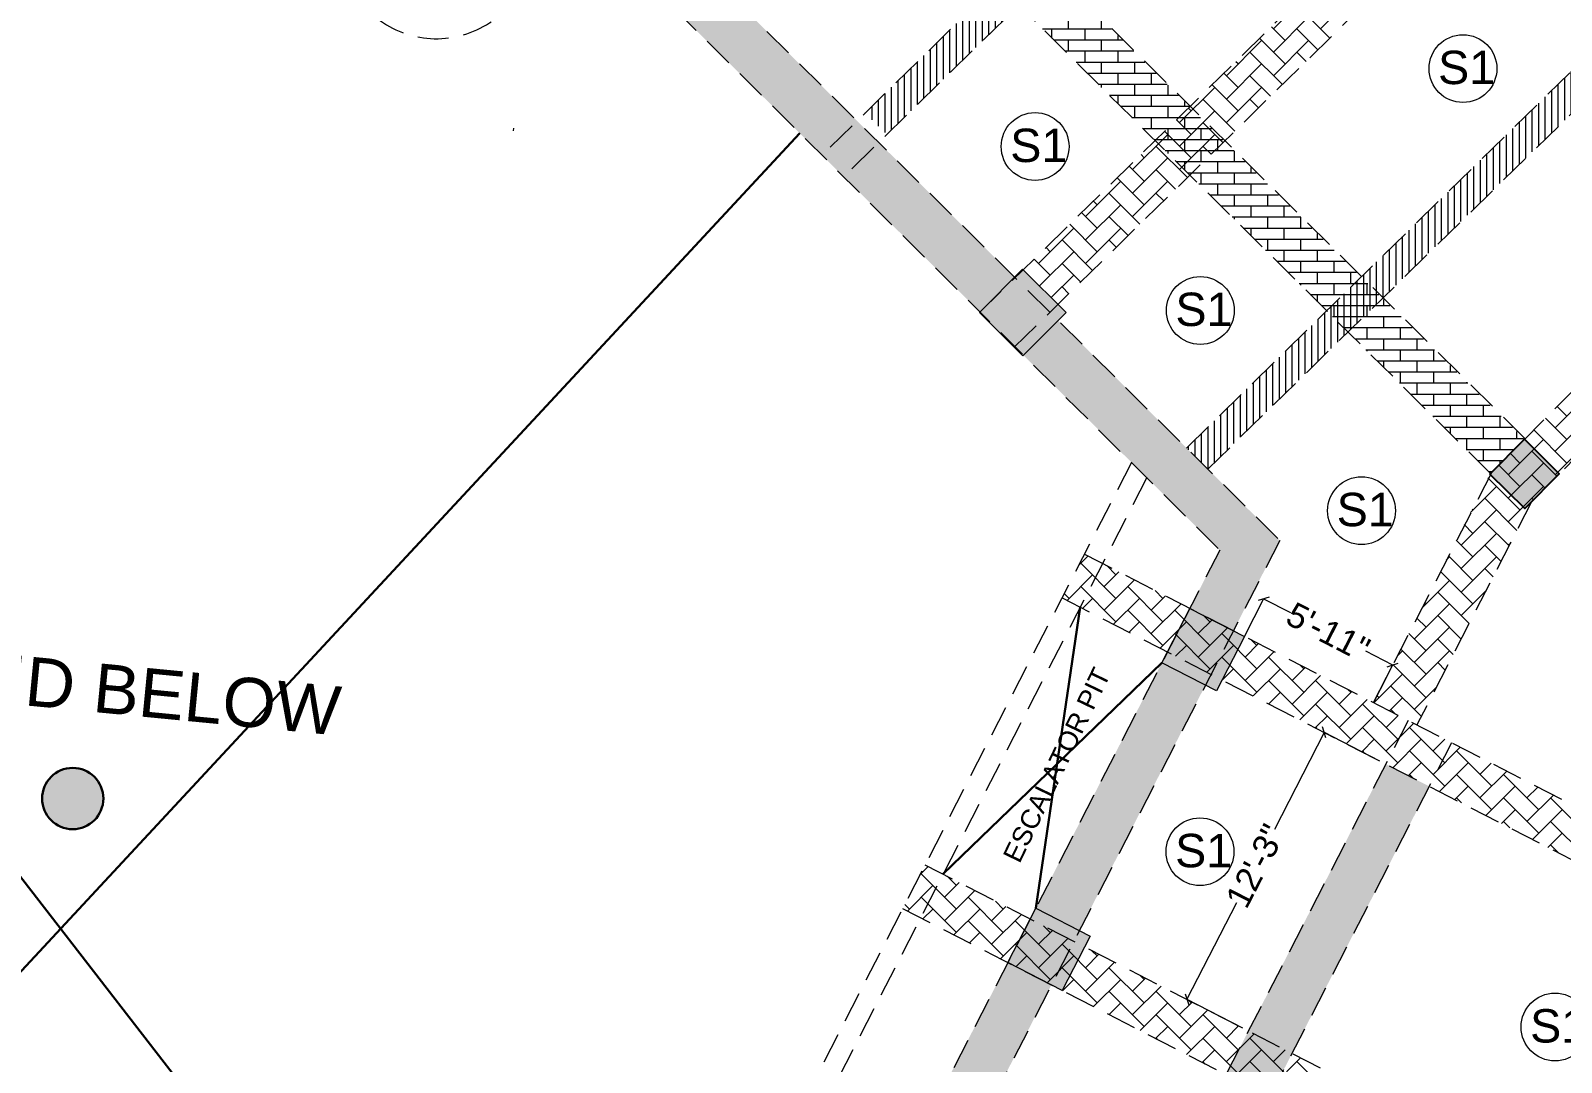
# Model space of a CAD drawing. Header units: inches. Extents: x -13956017 to 293115509, y -946740 to -305538.
# Drawn here: x 1189869 to 1190618, y -919830 to -919324 of the extents above; entities that cross this region are included whole.
import ezdxf

# ---------------------------------------------------------------- set-up
doc = ezdxf.new("R2010")
doc.units = ezdxf.units.IN
doc.header["$LTSCALE"] = 6
doc.header["$PDMODE"] = 2
doc.linetypes.add('CONTINOUS', pattern=[2000000, 1000000, 1000000])
doc.linetypes.add('DASHED2', pattern=[0.375, 0.25, -0.125])
for name, color, linetype in [('A-CUTOUT', 3, 'CONTINOUS'), ('DIM', 7, 'Continuous'), ('door', 5, 'Continuous'), ('FITTING', 24, 'Continuous')]:
    doc.layers.add(name, color=color, linetype=linetype)
for name, color, linetype, lineweight in [('COL MARK', 210, 'Continuous', 18), ('column', 240, 'Continuous', 25), ('v.b', 200, 'Continuous', 5), ('W', 250, 'Continuous', 5), ('wall', 7, 'Continuous', 30)]:
    doc.layers.add(name, color=color, linetype=linetype, lineweight=lineweight)
doc.styles.add('A', font='arial.ttf')
doc.styles.add('ARI', font='arial.ttf')
doc.styles.add('ARIAL', font='arial.ttf', dxfattribs={"height": 8})
doc.dimstyles.new('Copy(2) of AA', dxfattribs={"dimtxt": 12, "dimasz": 4, "dimexe": 0.18, "dimexo": 0, "dimgap": 0.09, "dimtad": 0, "dimdec": 0, "dimzin": 0, "dimdsep": 46, "dimlunit": 3, "dimtxsty": 'ARI', "dimblk": 'OBLIQUE', "dimcen": 0.09, "dimclrd": 7, "dimclre": 7, "dimclrt": 7, "dimadec": 0, "dimazin": 0, "dimtfac": 1, "dimtdec": 0, "dimtofl": 0, "dimtmove": 0, "dimatfit": 3, "dimfxl": 1, "dimtolj": 1, "dimtzin": 0, "dimlwd": 5, "dimlwe": 5, "dimarcsym": 0})
pattern_1 = [(45, (50177.48154841177, -18136.74819476786), (0, 11.49472783496852), [24.384, -8.128]), (135, (50183.22890841169, -18131.00083476782), (1.13686837721616e-15, 11.49472783496852), [24.384, -8.128])]
pattern_2 = [(0, (-2423.100110663567, -16103.07858470432), (0, 5.419344), []), (90, (-2423.100110663567, -16103.07858470432), (-8.128, 5.419344), [5.419344, -5.419344])]

# ---------------------------------------------------------------- blocks, each defined once
blk = doc.blocks.new('_Oblique')
at = {"layer": 'DIM', "color": 0, "lineweight": -2}
blk.add_line((-0.5, -0.5), (0.5, 0.5), dxfattribs=at)
blk = doc.blocks.new('*D167')
at = {"layer": 'Defpoints', "color": 0, "ltscale": 6, "transparency": 16777216}
for p in [(1190502.342333079, -919667.9849468778), (1190529.634719244, -919682.0066163596, 1899.916958559792), (1190462.459181469, -919812.759999203, 1899.916958559792)]:
    blk.add_point(p, dxfattribs=at)
at = {"layer": 'wall', "color": 7, "lineweight": 5, "ltscale": 6, "transparency": 16777216}
for p, q in [((1190502.342333079, -919667.9849468778), (1190477.956417745, -919715.450751086)), ((1190529.634719244, -919682.0066163596), (1190502.182226896, -919667.9026911173)), ((1190435.166795303, -919798.7383297213), (1190459.552710637, -919751.2725255131)), ((1190462.459181469, -919812.759999203), (1190435.00668912, -919798.6560739607))]:
    blk.add_line(p, q, dxfattribs=at)
at = {"layer": 'wall', "color": 7, "lineweight": 5, "ltscale": 6, "transparency": 16777216, "xscale": 4, "yscale": 4, "zscale": 4}
for p, rotation in [((1190502.342333079, -919667.9849468778), 62.80782538402799), ((1190435.166795303, -919798.7383297213), 242.807825384028)]:
    blk.add_blockref('_Oblique', p, dxfattribs=dict(at, rotation=rotation))
at = {"layer": 'wall', "color": 7, "ltscale": 6, "transparency": 16777216, "insert": (1190468.754564191, -919733.3616382993), "char_height": 12, "attachment_point": 5, "rotation": 62.80782538402799, "style": 'ARI'}
blk.add_mtext('\\A1;12\'-3"', dxfattribs=at)
blk = doc.blocks.new('*D190')
at = {"layer": 'Defpoints', "color": 0, "ltscale": 6, "transparency": 16777216}
for p in [(1190463.274574564, -919620.9314974457, 3884.477237430802), (1190535.875795589, -919634.9863868247), (1190526.427568997, -919653.376825214, 3884.477237430802)]:
    blk.add_point(p, dxfattribs=at)
at = {"layer": 'wall', "color": 7, "lineweight": 5, "ltscale": 6, "transparency": 16777216}
for p, q in [((1190463.274574564, -919620.9314974457), (1190472.805056916, -919602.3809528733)), ((1190472.722801155, -919602.5410590564), (1190485.886031594, -919609.3037680918)), ((1190535.875795589, -919634.9863868247), (1190522.712565151, -919628.2236777896)), ((1190526.427568997, -919653.376825214), (1190535.95805135, -919634.8262806416))]:
    blk.add_line(p, q, dxfattribs=at)
at = {"layer": 'wall', "color": 7, "lineweight": 5, "ltscale": 6, "transparency": 16777216, "xscale": 4, "yscale": 4, "zscale": 4}
for p, rotation in [((1190472.722801155, -919602.5410590564), 152.8078253843251), ((1190535.875795589, -919634.9863868247), 332.8078253843251)]:
    blk.add_blockref('_Oblique', p, dxfattribs=dict(at, rotation=rotation))
at = {"layer": 'wall', "color": 7, "ltscale": 6, "transparency": 16777216, "insert": (1190504.299298373, -919618.7637229406), "char_height": 12, "attachment_point": 5, "rotation": 332.8078253843251, "style": 'ARI'}
blk.add_mtext('\\A1;5\'-11"', dxfattribs=at)

msp = doc.modelspace()

# ---------------------------------------------------------------- hatches: boundary and pattern name
at = {"layer": 'A-CUTOUT', "lineweight": 0, "ltscale": 0.3}
h = msp.add_hatch(dxfattribs=at)
h.set_pattern_fill('AR-BRSTD', color=256, scale=0.08)
h.set_pattern_definition(pattern_2)
h.paths.add_polyline_path([(1190568.347891093, -919525.8620033694), (1190583.769370776, -919541.174948649), (1190600.402939992, -919524.423484772), (1190144.40748005, -919071.0833310136), (1190127.496951956, -919088.1137167864)])
h = msp.add_hatch(dxfattribs=at)
h.set_pattern_fill('AR-BRSTD', color=256, scale=0.08)
h.set_pattern_definition(pattern_2)
h.paths.add_polyline_path([(1190073.171331319, -920577.4076617365), (1190532.44786011, -919683.4518887216), (1190553.795351187, -919694.4193234604), (1190063.91659952, -920647.9405915338), (1190053.835447755, -920642.7613236901), (1190051.154889339, -920620.2614201489)])
at = {"layer": 'COL MARK', "lineweight": 30}
h = msp.add_hatch(color=256, dxfattribs=at)
h.dxf.hatch_style = 1
h.paths.add_polyline_path([(1190333.603109551, -919462.4327558286), (1190354.741269669, -919441.1447736127), (1190376.029251885, -919462.282933731), (1190354.891091767, -919483.5709159467)])
h = msp.add_hatch(color=256, dxfattribs=at)
h.dxf.hatch_style = 1
h.paths.add_polyline_path([(1190436.59021072, -919607.2222040208), (1190463.274574565, -919620.9314974439), (1190449.565281142, -919647.6158612894), (1190422.880917296, -919633.906567866)])
h = msp.add_hatch(color=256, dxfattribs=at)
h.dxf.hatch_style = 1
edge = h.paths.add_edge_path()
edge.add_arc((1189889.784382291, -919700.3510262689), 14.999999999832, 0, 360)
h = msp.add_hatch(color=256, dxfattribs=at)
h.dxf.hatch_style = 1
h.paths.add_polyline_path([(1190361.189096891, -919753.9862051702), (1190387.873460736, -919767.6954985933), (1190374.164167312, -919794.3798624388), (1190347.479803467, -919780.6705690153)])
at = {"layer": 'column', "ltscale": 10}
h = msp.add_hatch(color=256, dxfattribs=at)
h.dxf.hatch_style = 1
h.paths.add_polyline_path([(1190583.492411902, -919541.4538705485), (1190600.402939996, -919524.4234847762), (1190617.433325768, -919541.3340128708), (1190600.522797674, -919558.3643986434)])
at = {"layer": 'door', "lineweight": 0, "ltscale": 0.3}
h = msp.add_hatch(dxfattribs=at)
h.set_pattern_fill('AR-HBONE', color=256, scale=0.08)
h.set_pattern_definition(pattern_1)
h.paths.add_polyline_path([(1190355.03489701, -919441.436334442), (1190627.453499616, -919175.0150314935), (1190644.248983515, -919191.692310925), (1190372.065282783, -919458.3468625369)])
h = msp.add_hatch(dxfattribs=at)
h.set_pattern_fill('AR-HBONE', color=256, scale=0.08)
h.set_pattern_definition([(45, (-2423.100110663567, -16103.07858470432), (0, 11.49472783496852), [24.384, -8.128]), (135, (-2417.352750663646, -16097.33122470428), (1.13686837721616e-15, 11.49472783496852), [24.384, -8.128])])
h.paths.add_polyline_path([(1190038.179655792, -920382.7419756765), (1190019.827690646, -920418.4268649183), (1190041.191200882, -920429.4025296216), (1190480.60839817, -919574.0242244699), (1190128.334804489, -919224.2298873095), (1190118.377389773, -919233.9850267579), (1190117.120810047, -919246.91671526), (1190448.559190194, -919576.0224744561), (1190451.161204116, -919578.8238335504)])
h = msp.add_hatch(dxfattribs=at)
h.set_pattern_fill('AR-HBONE', color=256, scale=0.08)
h.set_pattern_definition(pattern_1)
h.paths.add_polyline_path([(1190543.636768884, -919619.8800914956), (1190583.492411897, -919541.4538705442), (1190788.532565048, -919334.9604430549), (1190805.56295082, -919351.8709711494), (1190619.468282147, -919539.2846332188), (1190608.978061721, -919549.849205757), (1190604.04582436, -919554.816401606), (1190547.775060073, -919664.3442599525), (1190526.427568997, -919653.3768252142)])
h = msp.add_hatch(dxfattribs=at)
h.set_pattern_fill('AR-HBONE', color=256, scale=0.08)
h.set_pattern_definition([(45, (50255.62452092674, -17984.64732085052), (0, 11.49472783496852), [24.384, -8.128]), (135, (50261.37188092666, -17978.89996085048), (1.13686837721616e-15, 11.49472783496852), [24.384, -8.128])])
h.paths.add_polyline_path([(1190757.806798803, -919799.2317451963), (1190791.198560661, -919816.3870149994), (1190802.165995399, -919795.0395239231), (1190385.07897258, -919580.7579164588), (1190374.121732432, -919602.1106450816), (1190534.680272943, -919684.5988076718), (1190713.732375932, -919776.5881776334)])
h = msp.add_hatch(dxfattribs=at)
h.set_pattern_fill('AR-HBONE', color=256, scale=0.08)
h.set_pattern_definition(pattern_1)
h.paths.add_polyline_path([(1190679.663826288, -919951.3326191136), (1190713.055588146, -919968.4878889167), (1190724.023022885, -919947.1403978404), (1190306.936000065, -919732.8587903761), (1190295.978759917, -919754.211518999), (1190456.537300428, -919836.6996815891), (1190635.589403417, -919928.6890515507)])
at = {"layer": 'FITTING', "lineweight": 0, "ltscale": 0.3}
h = msp.add_hatch(dxfattribs=at)
h.set_pattern_fill('ANSI31', color=256, angle=45)
h.set_pattern_definition([(90, (59028.56342360121, -18215.52168346918), (-3.175, 0), [])])
h.paths.add_polyline_path([(1190288.333058964, -919375.2039354058), (1190560.435667661, -919108.4688624704), (1190549.913596728, -919098.0208445279), (1190277.688055397, -919364.6338500124)])
h = msp.add_hatch(dxfattribs=at)
h.set_pattern_fill('ANSI31', color=256, angle=45)
h.set_pattern_definition([(90, (59189.80349521944, -18375.7727382608), (-3.175, 0), [])])
h.paths.add_polyline_path([(1190445.375960764, -919539.0397484545), (1190721.830726999, -919268.7280440211), (1190711.333514808, -919258.0131694897), (1190434.998186871, -919528.7350120073)])

# ---------------------------------------------------------------- linework, layer by layer
at = {"layer": 'COL MARK', "elevation": -8022.884435795179}
for points in [[(1190333.603109551, -919462.4327558286), (1190354.741269669, -919441.1447736127), (1190376.029251885, -919462.282933731), (1190354.891091767, -919483.5709159467)], [(1190436.59021072, -919607.2222040208), (1190463.274574565, -919620.9314974439), (1190449.565281142, -919647.6158612894), (1190422.880917296, -919633.906567866)], [(1190361.189096891, -919753.9862051702), (1190387.873460736, -919767.6954985933), (1190374.164167312, -919794.3798624388), (1190347.479803467, -919780.6705690153)]]:
    msp.add_lwpolyline(points, close=True, dxfattribs=at)
at = {"layer": 'COL MARK', "lineweight": 30}
msp.add_circle((1189889.784382291, -919700.3510262689, -8022.884435795097), 14.999999999832, dxfattribs=at)
at = {"layer": 'column', "ltscale": 10, "elevation": -8022.884435795179}
msp.add_lwpolyline([(1190583.492411902, -919541.4538705485), (1190600.402939996, -919524.4234847762), (1190617.433325768, -919541.3340128708), (1190600.522797674, -919558.3643986434), (1190583.492411902, -919541.4538705485)], dxfattribs=at)
at = {"layer": 'v.b', "linetype": 'DASHED2', "ltscale": 10}
for p, q in [((1190142.989286707, -919069.6751187332, -4053.763878053214), (1190601.19557736, -919524.6566120862, -7268.850316912851)), ((1190126.078758612, -919086.7055045059, -4053.763878053214), (1190584.285049265, -919541.6869978589, -7268.850316912851)), ((1190260.535913361, -919381.424322293, -8022.884435795179), (1190549.913596728, -919098.0208445274, -6819.367523937204)), ((1190271.141591119, -919391.9553586472, -8022.884435795179), (1190560.519274487, -919108.5518808815, -6819.367523937204)), ((1190333.603109551, -919462.4327558286, -8022.884435795179), (1190644.36402771, -919157.984645721, -8022.884435795179)), ((1190350.633495324, -919479.3432839232, -8022.884435795179), (1190661.394413483, -919174.8951738157, -8022.884435795179)), ((1190117.746554906, -919213.7161564741, -8022.884435795179), (1190480.60839817, -919574.0242244699, -8022.884435795179)), ((1190104.530704679, -919234.4152174437, -4194.225602392458), (1190451.23524791, -919578.6796984206, -7845.439595068163)), ((1190434.998186871, -919528.7350120073, -7881.866044926231), (1190711.333514808, -919258.0131694897, -5868.750048100255)), ((1190445.375960764, -919539.0397484544, -8022.884435795179), (1190721.830727003, -919268.7280440169, -5868.750048100255)), ((1190583.492411897, -919541.4538705442, -8022.884435795179), (1190798.39703977, -919325.0260513552, -4053.763878053163)), ((1190105.552959075, -919372.1708458879, -4053.763878053162), (1190105.444420234, -919373.3403742819, -4053.763878053162)), ((1190604.04582436, -919554.816401606, -4053.763878053163), (1190740.701939586, -919417.1917013328, -4053.763878053163)), ((1190408.055535012, -919535.8038788213, -7390.705513805331), (1190127.300940464, -920082.9194468115, -4194.225602392442)), ((1190415.500313098, -919543.1962615107, -7469.107941608694), (1190137.869468767, -920083.6380160553, -8022.884435795179)), ((1190584.40017323, -919540.536431721, -4053.763878053163), (1190526.427568997, -919653.3768252144, -4053.763878053163)), ((1190604.04582436, -919554.8164016064, -4053.763878053163), (1190547.775060073, -919664.3442599525, -4053.763878053163)), ((1190480.60839817, -919574.0242244699, -8022.884435795179), (1190027.482891428, -920456.0873989888, -7882.422711455885)), ((1190451.23524791, -919578.6796984206, -7845.439595068163), (1190006.135400349, -920445.1199642483, -7882.422711455885)), ((1190385.016530712, -919580.7258364777, -4053.763878053163), (1190823.513486474, -919806.0069586609, -4053.763878053163)), ((1190374.049095974, -919602.0733275524, -4053.763878053163), (1190812.546051736, -919827.3544497356, -4053.763878053163)), ((1190543.39502085, -919662.1438598364, -2209.665323521451), (1190042.548834445, -920637.0126189854, -4199.791257316127)), ((1190564.742511927, -919673.1112945753, -2209.665323521451), (1190063.896325522, -920647.9800537243, -4199.791257316127)), ((1190306.936000065, -919732.8587903761, -13188.37761348081), (1190745.370513961, -919958.1078325791, -8022.884435795179)), ((1190295.978759918, -919754.2115189991, -13188.25750411567), (1190734.403079223, -919979.4553236538, -8022.884435795179))]:
    msp.add_line(p, q, dxfattribs=at)
msp.add_arc((1190067.80253402, -919281.1500627722, -4053.763878053162), 47.14285714274021, 204.2743685659285, 342.0560707937248, dxfattribs=at)
at = {"layer": 'W', "ltscale": 10}
for centre in [(1190570.263368854, -919342.9191250297), (1190360.842588237, -919381.0839992095, -1118.244181132931), (1190441.706092756, -919461.378396721, -1685.63743190767), (1190520.618242083, -919559.4016524319), (1190441.553029617, -919726.4037012518), (1190615.308547879, -919812.2256716725)]:
    msp.add_circle(centre, 16.6015766520879, dxfattribs=at)
at = {"layer": 'wall', "ltscale": 6}
for p, q in [((1189637.951812865, -920028.8059866027, -1777.168832432245), (1190245.642199359, -919374.5335874627, -5680.298611703605)), ((1189599.138654731, -919396.5406575138, -4194.225602392456), (1190128.670595327, -920080.2503560379, -4194.225602392456)), ((1190382.914687463, -919606.6280921253, -4053.763878053163), (1190361.189096891, -919753.9862051702, -8022.884435795179)), ((1190422.880917296, -919633.906567866, -8022.884435795179), (1190315.743971137, -919737.3839520247, -13084.60495635791))]:
    msp.add_line(p, q, dxfattribs=at)

# ---------------------------------------------------------------- texts
at = {"style": 'A'}
for p in [(1190558.101859139, -919350.5251437548), (1190348.681078522, -919388.6900179345, -1118.244181132931), (1190429.544583041, -919468.9844154461, -1685.63743190767), (1190508.456732368, -919567.007671157), (1190429.391519902, -919734.0097199769), (1190603.147038164, -919819.8316903976)]:
    msp.add_text('S1', height=16.35555555555556, dxfattribs=at).set_placement(p)
at = {"style": 'ARIAL'}
msp.add_text(' ESCALATOR PIT', height=9.385852927865912, rotation=64.31289002027928, dxfattribs=at).set_placement((1190351.634929762, -919735.8389576277))
at = {"layer": 'wall', "lineweight": 25, "style": 'ARI'}
msp.add_text('VOID BELOW', height=24, rotation=354.4773187695748, dxfattribs=at).set_placement((1189808.158197629, -919649.0878260671))

# ---------------------------------------------------------------- dimensions: what is measured, and where the dimension line sits
at = {"layer": 'wall', "ltscale": 6}
for p1, p2, distance, picture, middle in [((1190463.274574564, -919620.9314974458, -4053.763878053163), (1190526.427568998, -919653.3768252141, -4053.763878053163), 20.67552199753514, '*D190', (1190504.299298373, -919618.7637229406, -7938.241115483965)), ((1190462.459181469, -919812.759999203, -6038.324156924173), (1190529.634719244, -919682.0066163596, -6038.324156924173), 30.683571461439392, '*D167', (1190468.754564191, -919733.3616382993, -7938.241115483965))]:
    dim = msp.add_aligned_dim(p1=p1, p2=p2, distance=distance, dimstyle='Copy(2) of AA', override={"dimfxl": 2, "dimarcsym": 1}, dxfattribs=at)
    dim.commit()
    dim.dimension.update_dxf_attribs({"geometry": picture, "text_midpoint": middle})

doc.saveas('drawing.dxf')
